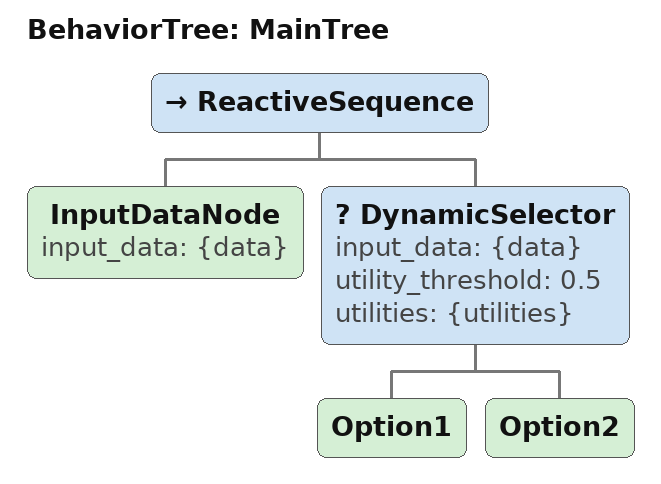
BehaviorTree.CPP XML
<root BTCPP_format="4" >
     <BehaviorTree ID="MainTree">
        <ReactiveSequence>
            <InputDataNode input_data="{data}"/> <!--utilities="{utilities}"
                TODO uncomment this when utility feedback is implemented-->
            <DynamicSelector input_data="{data}" utility_threshold="0.5" utilities="{utilities}">
                <Option1/>
                <Option2/>
            </DynamicSelector>
            <!--LearningNode/-->
        </ReactiveSequence>
     </BehaviorTree>
 </root>
